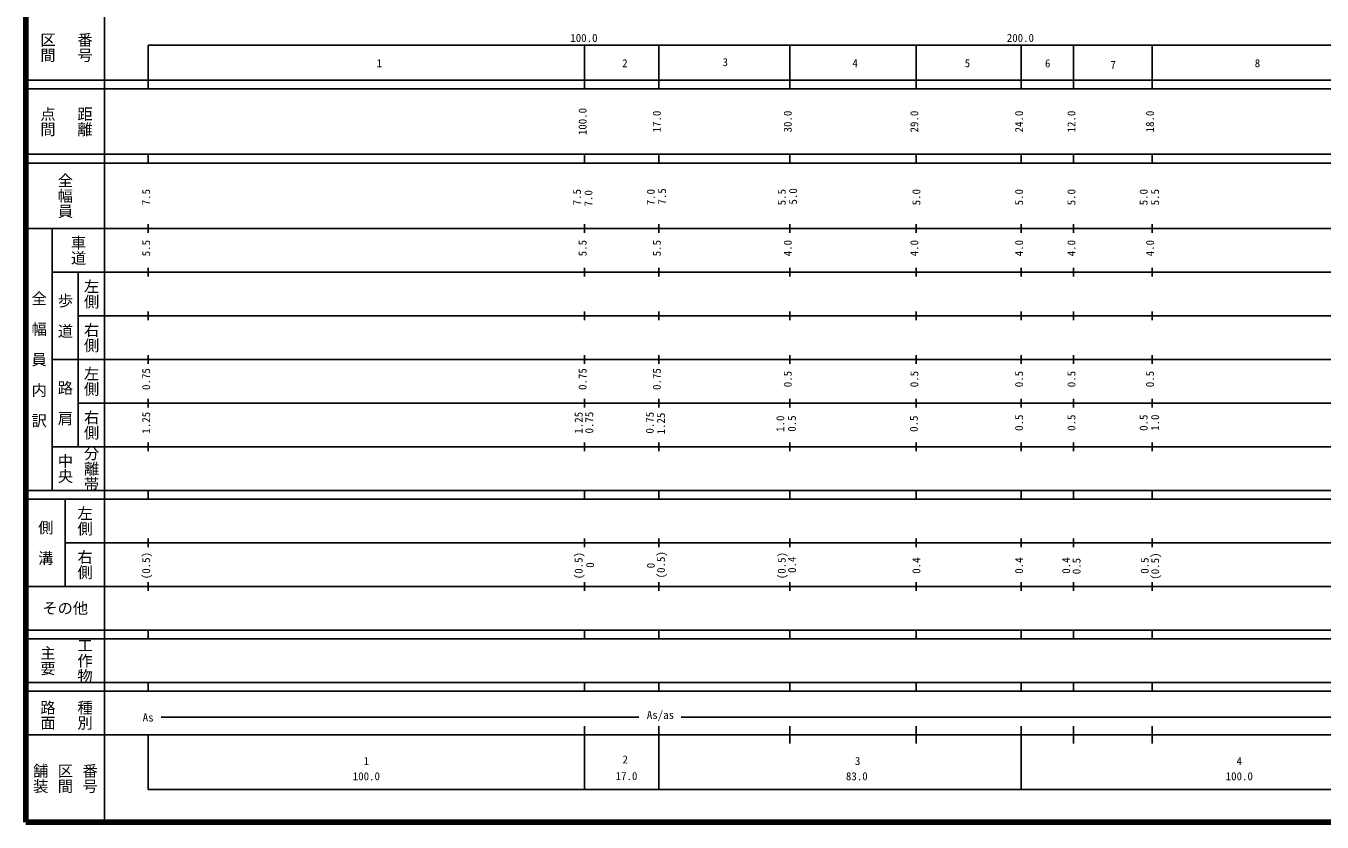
# Model space of a CAD drawing. Units: millimetres, scale not verified. Extents: x 40000 to 680000, y 20000 to 380000.
# Drawn here: x 40000 to 336966, y 20000 to 202409 of the extents above; entities that cross this region are included whole.
import ezdxf
from ezdxf.enums import TextEntityAlignment as Align

# ---------------------------------------------------------------- set-up
doc = ezdxf.new("R2010")
doc.units = ezdxf.units.MM
doc.header["$LTSCALE"] = 1000
doc.layers.add('M-TTL', color=2, linetype='Continuous', lineweight=140)
doc.layers.add('M-TTL-BAND', color=7, linetype='Continuous', lineweight=25)
doc.styles.add('@ＭＳ ゴシック', font='')
doc.styles.add('ＭＳ ゴシック', font='')
doc.styles.get('@ＭＳ ゴシック').set_extended_font_data('@MS Gothic')
doc.styles.get('ＭＳ ゴシック').set_extended_font_data('MS Gothic')

msp = doc.modelspace()

# ---------------------------------------------------------------- linework, layer by layer
at = {"layer": 'M-TTL'}
for p, q in [((40000, 380000), (40000, 20000)), ((40000, 20000), (680000, 20000))]:
    msp.add_line(p, q, dxfattribs=at)
at = {"layer": 'M-TTL-BAND'}
for p, q in [((58000, 370000), (58000, 20000)), ((68000, 198000), (579000, 198000)), ((68000, 198000), (68000, 188000)), ((168000, 188000), (168000, 198000)), ((185000, 188000), (185000, 198000)), ((215000, 188000), (215000, 198000)), ((244000, 188000), (244000, 198000)), ((268000, 188000), (268000, 198000)), ((280000, 188000), (280000, 198000)), ((298000, 188000), (298000, 198000)), ((40000, 190000), (579000, 190000)), ((40000, 188000), (579000, 188000)), ((40000, 173000), (579000, 173000)), ((68000, 171000), (68000, 173000)), ((168000, 171000), (168000, 173000)), ((185000, 171000), (185000, 173000)), ((215000, 171000), (215000, 173000)), ((244000, 171000), (244000, 173000)), ((268000, 171000), (268000, 173000)), ((280000, 171000), (280000, 173000)), ((298000, 171000), (298000, 173000)), ((40000, 171000), (579000, 171000)), ((40000, 156000), (579000, 156000)), ((46000, 96000), (46000, 156000)), ((68000, 155000), (68000, 157000)), ((168000, 155000), (168000, 157000)), ((185000, 155000), (185000, 157000)), ((215000, 155000), (215000, 157000)), ((244000, 155000), (244000, 157000)), ((268000, 155000), (268000, 157000)), ((280000, 155000), (280000, 157000)), ((298000, 155000), (298000, 157000)), ((46000, 146000), (579000, 146000)), ((52000, 146000), (52000, 106000)), ((68000, 145000), (68000, 147000)), ((168000, 145000), (168000, 147000)), ((185000, 145000), (185000, 147000)), ((215000, 145000), (215000, 147000)), ((244000, 145000), (244000, 147000)), ((268000, 145000), (268000, 147000)), ((280000, 145000), (280000, 147000)), ((298000, 145000), (298000, 147000)), ((68000, 135000), (68000, 137000)), ((168000, 135000), (168000, 137000)), ((185000, 135000), (185000, 137000)), ((215000, 135000), (215000, 137000)), ((244000, 135000), (244000, 137000)), ((268000, 135000), (268000, 137000)), ((280000, 135000), (280000, 137000)), ((298000, 135000), (298000, 137000)), ((52000, 136000), (579000, 136000)), ((46000, 126000), (579000, 126000)), ((68000, 125000), (68000, 127000)), ((168000, 125000), (168000, 127000)), ((185000, 125000), (185000, 127000)), ((215000, 125000), (215000, 127000)), ((244000, 125000), (244000, 127000)), ((268000, 125000), (268000, 127000)), ((280000, 125000), (280000, 127000)), ((298000, 125000), (298000, 127000)), ((52000, 116000), (579000, 116000)), ((68000, 115000), (68000, 117000)), ((168000, 115000), (168000, 117000)), ((185000, 115000), (185000, 117000)), ((215000, 115000), (215000, 117000)), ((244000, 115000), (244000, 117000)), ((268000, 115000), (268000, 117000)), ((280000, 115000), (280000, 117000)), ((298000, 115000), (298000, 117000)), ((68000, 105000), (68000, 107000)), ((168000, 105000), (168000, 107000)), ((185000, 105000), (185000, 107000)), ((215000, 105000), (215000, 107000)), ((244000, 105000), (244000, 107000)), ((268000, 105000), (268000, 107000)), ((280000, 105000), (280000, 107000)), ((298000, 105000), (298000, 107000)), ((46000, 106000), (579000, 106000)), ((40000, 96000), (579000, 96000)), ((68000, 94000), (68000, 96000)), ((168000, 94000), (168000, 96000)), ((185000, 94000), (185000, 96000)), ((215000, 94000), (215000, 96000)), ((244000, 94000), (244000, 96000)), ((268000, 94000), (268000, 96000)), ((280000, 94000), (280000, 96000)), ((298000, 94000), (298000, 96000)), ((40000, 94000), (579000, 94000)), ((49000, 94000), (49000, 74000)), ((49000, 84000), (579000, 84000)), ((68000, 83000), (68000, 85000)), ((168000, 83000), (168000, 85000)), ((185000, 83000), (185000, 85000)), ((215000, 83000), (215000, 85000)), ((244000, 83000), (244000, 85000)), ((268000, 83000), (268000, 85000)), ((280000, 83000), (280000, 85000)), ((298000, 83000), (298000, 85000)), ((68000, 73000), (68000, 75000)), ((168000, 73000), (168000, 75000)), ((185000, 73000), (185000, 75000)), ((215000, 73000), (215000, 75000)), ((244000, 73000), (244000, 75000)), ((268000, 73000), (268000, 75000)), ((280000, 73000), (280000, 75000)), ((298000, 73000), (298000, 75000)), ((40000, 74000), (579000, 74000)), ((40000, 64000), (579000, 64000)), ((68000, 62000), (68000, 64000)), ((168000, 62000), (168000, 64000)), ((185000, 62000), (185000, 64000)), ((215000, 62000), (215000, 64000)), ((244000, 62000), (244000, 64000)), ((268000, 62000), (268000, 64000)), ((280000, 62000), (280000, 64000)), ((298000, 62000), (298000, 64000)), ((40000, 62000), (579000, 62000)), ((40000, 52000), (579000, 52000)), ((68000, 50000), (68000, 52000)), ((168000, 50000), (168000, 52000)), ((185000, 50000), (185000, 52000)), ((215000, 50000), (215000, 52000)), ((244000, 50000), (244000, 52000)), ((268000, 50000), (268000, 52000)), ((280000, 50000), (280000, 52000)), ((298000, 50000), (298000, 52000)), ((40000, 50000), (579000, 50000)), ((71000, 44000), (180413, 44000)), ((168000, 27500), (168000, 42000)), ((185000, 27500), (185000, 42000)), ((190120, 44000), (539945, 44000)), ((215000, 38000), (215000, 42000)), ((244000, 38000), (244000, 42000)), ((268000, 27500), (268000, 42000)), ((280000, 38000), (280000, 42000)), ((298000, 38000), (298000, 42000)), ((40000, 40000), (579000, 40000)), ((68000, 40000), (68000, 27500)), ((68000, 27500), (579000, 27500))]:
    msp.add_line(p, q, dxfattribs=at)

# ---------------------------------------------------------------- texts
at = {"layer": 'M-TTL-BAND', "style": '@ＭＳ ゴシック'}
for s, p in [('区間', (45000, 197500)), ('番号', (53500, 197500)), ('点間', (45000, 180500)), ('距離', (53500, 180500)), ('全幅員', (49000, 163500)), ('車道', (52000, 151000)), ('左側', (55000, 141000)), ('全\u3000幅\u3000員\u3000内\u3000訳', (43000, 126000)), ('歩\u3000道', (49000, 136000)), ('右側', (55000, 131000)), ('左側', (55000, 121000)), ('路\u3000肩', (49000, 116000)), ('右側', (55000, 111000)), ('中央', (49000, 101000)), ('分離帯', (55000, 101000)), ('左側', (53500, 89000)), ('側\u3000溝', (44500, 84000)), ('右側', (53500, 79000)), ('主要', (45000, 57000)), ('工作物', (53500, 57000)), ('路面', (45000, 44500)), ('種別', (53500, 44500)), ('舗装', (43333, 30000)), ('区間', (49000, 30000)), ('番号', (54667, 30000))]:
    msp.add_text(s, height=2566, rotation=270, dxfattribs=at).set_placement(p, align=Align.MIDDLE_CENTER)
at = {"layer": 'M-TTL-BAND', "style": 'ＭＳ ゴシック'}
for s, p in [('100.0', (167844, 198195)), ('200.0', (267844, 198195)), ('1', (121007, 192405)), ('2', (177224, 192405)), ('3', (200229, 192645)), ('4', (229986, 192405)), ('5', (255717, 192405)), ('6', (274098, 192381)), ('7', (289102, 192006)), ('8', (322159, 192405)), ('As', (68000, 42500)), ('As/as', (185373, 43088)), ('1', (118000, 32523)), ('2', (177309, 32888)), ('3', (230555, 32523)), ('4', (318000, 32523)), ('100.0', (118000, 29033)), ('17.0', (177602, 29078)), ('83.0', (230367, 29033)), ('100.0', (318000, 29033))]:
    msp.add_text(s, height=1833, dxfattribs=at).set_placement(p, align=Align.BOTTOM_CENTER)
for s, p in [('100.0', (169000, 180500)), ('17.0', (186000, 180500)), ('30.0', (216000, 180500)), ('29.0', (245000, 180500)), ('24.0', (269000, 180500)), ('12.0', (281000, 180500)), ('18.0', (299000, 180500)), ('7.5', (69000, 163174)), ('7.5', (167713, 163174)), ('7.0', (170339, 162916)), ('7.0', (184623, 163174)), ('7.5', (187202, 163354)), ('5.5', (214623, 163174)), ('5.0', (217202, 163354)), ('5.0', (245474, 163174)), ('5.0', (269000, 163174)), ('5.0', (281000, 163174)), ('5.0', (297542, 163174)), ('5.5', (300168, 163174)), ('5.5', (69000, 151500)), ('5.5', (169000, 151500)), ('5.5', (186000, 151500)), ('4.0', (216000, 151500)), ('4.0', (245000, 151500)), ('4.0', (269000, 151500)), ('4.0', (281000, 151500)), ('4.0', (299000, 151500)), ('0.75', (69000, 121500)), ('0.75', (169000, 121500)), ('0.75', (186000, 121500)), ('0.5', (216000, 121500)), ('0.5', (245000, 121500)), ('0.5', (269000, 121500)), ('0.5', (281000, 121500)), ('0.5', (299000, 121500)), ('1.25', (69000, 111500)), ('1.25', (168088, 111500)), ('0.75', (170527, 111526)), ('0.75', (184389, 111500)), ('1.25', (186968, 111307)), ('1.0', (214295, 111268)), ('0.5', (216968, 111307)), ('0.5', (244888, 111268)), ('0.5', (269000, 111500)), ('0.5', (281000, 111500)), ('0.5', (297542, 111500)), ('1.0', (300168, 111500)), ('(0.5)', (69000, 78764)), ('(0.5)', (168088, 78764)), ('(0.5)', (186968, 78954)), ('(0.5)', (214623, 78764)), ('0.4', (216968, 78954)), ('0.4', (245474, 78764)), ('0.4', (269000, 78764)), ('0.4', (279786, 78764)), ('0.5', (282175, 78644)), ('0.5', (297786, 78764)), ('(0.5)', (300175, 78644)), ('0', (170714, 78891)), ('0', (184623, 78764))]:
    msp.add_text(s, height=1833, rotation=90, dxfattribs=at).set_placement(p, align=Align.BOTTOM_CENTER)
msp.add_text('その他', height=2566, dxfattribs=at).set_placement((49000, 69000), align=Align.MIDDLE_CENTER)

doc.saveas('drawing.dxf')
